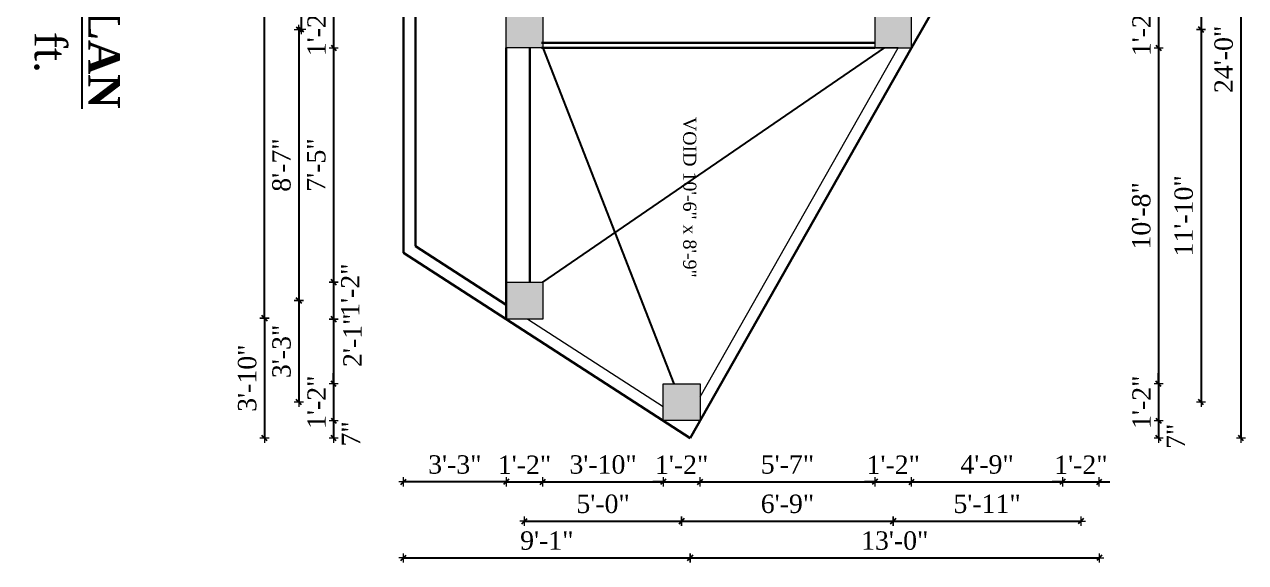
# Model space of a CAD drawing. Header units: inches. Extents: x 151827 to 346502, y -56182 to -23217.
# Drawn here: x 166377.8 to 166842.4, y -26155.6 to -25951.1 of the extents above; entities that cross this region are included whole.
import ezdxf

# ---------------------------------------------------------------- set-up
doc = ezdxf.new("R2010")
doc.units = ezdxf.units.IN
doc.header["$LTSCALE"] = 5
doc.header["$MEASUREMENT"] = 0
doc.layers.add('A-WALL', color=7, linetype='Continuous', lineweight=9)
doc.layers.add('Dimension', color=7, linetype='Continuous', lineweight=18)
doc.layers.add('dim line', color=7, linetype='Continuous', lineweight=15, true_color=0xfab2b2)
doc.layers.add('TEXT', color=6, linetype='Continuous')
doc.layers.add('WALL', color=7, linetype='Continuous')
doc.styles.add('ordinary', font='times.ttf')
doc.dimstyles.new('Copy of 96', dxfattribs={"dimtxt": 7, "dimasz": 4, "dimexe": 0.5, "dimexo": 0.5, "dimgap": 3, "dimtad": 1, "dimdec": 1, "dimzin": 11, "dimdsep": 46, "dimlunit": 4, "dimtxsty": 'ordinary', "dimblk": 'OBLIQUE', "dimcen": 0.09, "dimse1": 1, "dimse2": 1, "dimclrt": 6, "dimazin": 0, "dimtfac": 1, "dimtdec": 1, "dimtix": 1, "dimtmove": 2, "dimatfit": 3, "dimldrblk": 'leader', "dimfxl": 0.5, "dimfxlon": 1, "dimtolj": 1, "dimtzin": 0, "dimarcsym": 0})

# ---------------------------------------------------------------- blocks, each defined once
blk = doc.blocks.new('oblique')
at = {"color": 0, "lineweight": -2}
blk.add_line((0.25, 0.25), (-0.25, -0.25), dxfattribs=at)
at = {"layer": 'dim line', "lineweight": 9}
for p, q in [((-0.4375, 0), (0.4375, 0)), ((0, 0.4375), (0, -0.4375))]:
    blk.add_line(p, q, dxfattribs=at)
blk = doc.blocks.new('*D2590')
at = {"layer": 'A-WALL', "color": 0, "lineweight": -2, "ltscale": 5, "transparency": 16777216}
for p, q in [((166561.05, -26124.94), (166557.05, -26124.94)), ((166561.05, -26124.94), (166575.05, -26124.94)), ((166575.05, -26124.94), (166579.05, -26124.94))]:
    blk.add_line(p, q, dxfattribs=at)
at = {"layer": 'Defpoints', "color": 0, "ltscale": 5, "transparency": 16777216}
for p in [(166561.05, -26063.07), (166575.05, -26063.07), (166575.05, -26124.94)]:
    blk.add_point(p, dxfattribs=at)
at = {"layer": 'A-WALL', "color": 0, "lineweight": -2, "ltscale": 5, "transparency": 16777216, "xscale": 4, "yscale": 4, "zscale": 4}
blk.add_blockref('oblique', (166561.05, -26124.94), dxfattribs=at)
at = {"layer": 'A-WALL', "color": 0, "lineweight": -2, "ltscale": 5, "transparency": 16777216, "xscale": 4, "yscale": 4, "zscale": 4, "rotation": 180}
blk.add_blockref('oblique', (166575.05, -26124.94), dxfattribs=at)
at = {"layer": 'A-WALL', "color": 6, "ltscale": 5, "transparency": 16777216, "insert": (166568.05, -26118.44), "char_height": 7, "attachment_point": 5, "style": 'ordinary'}
blk.add_mtext('\\A1;1\'-2"', dxfattribs=at)
blk = doc.blocks.new('_OBLIQUE')
at = {"color": 0, "linetype": 'ByBlock'}
blk.add_line((-0.5, -0.5), (0.5, 0.5), dxfattribs=at)
blk = doc.blocks.new('leader')
at = {"layer": 'Dimension'}
for p, q in [((0, -4.33), (0, 4.33)), ((-4.42, 0), (4.42, 0))]:
    blk.add_line(p, q, dxfattribs=at)
blk = doc.blocks.new('*D2591')
at = {"layer": 'A-WALL', "color": 0, "lineweight": -2, "ltscale": 5, "transparency": 16777216}
blk.add_line((166575.05, -26124.94), (166620.83, -26124.94), dxfattribs=at)
at = {"layer": 'Defpoints', "color": 0, "ltscale": 5, "transparency": 16777216}
for p in [(166575.05, -26063.07), (166620.83, -26101.68), (166620.83, -26124.94)]:
    blk.add_point(p, dxfattribs=at)
at = {"layer": 'A-WALL', "color": 0, "lineweight": -2, "ltscale": 5, "transparency": 16777216, "xscale": 4, "yscale": 4, "zscale": 4, "rotation": 180}
blk.add_blockref('oblique', (166575.05, -26124.94), dxfattribs=at)
at = {"layer": 'A-WALL', "color": 0, "lineweight": -2, "ltscale": 5, "transparency": 16777216, "xscale": 4, "yscale": 4, "zscale": 4}
blk.add_blockref('oblique', (166620.83, -26124.94), dxfattribs=at)
at = {"layer": 'A-WALL', "color": 6, "ltscale": 5, "transparency": 16777216, "insert": (166597.94, -26118.38), "char_height": 7, "attachment_point": 5, "style": 'ordinary'}
blk.add_mtext('\\A1;3\'-10"', dxfattribs=at)
blk = doc.blocks.new('*D2592')
at = {"layer": 'A-WALL', "color": 0, "lineweight": -2, "ltscale": 5, "transparency": 16777216}
for p, q in [((166620.83, -26124.94), (166616.83, -26124.94)), ((166620.83, -26124.94), (166634.83, -26124.94)), ((166634.83, -26124.94), (166638.83, -26124.94))]:
    blk.add_line(p, q, dxfattribs=at)
at = {"layer": 'Defpoints', "color": 0, "ltscale": 5, "transparency": 16777216}
for p in [(166620.83, -26101.68), (166634.83, -26101.68), (166634.83, -26124.94)]:
    blk.add_point(p, dxfattribs=at)
at = {"layer": 'A-WALL', "color": 0, "lineweight": -2, "ltscale": 5, "transparency": 16777216, "xscale": 4, "yscale": 4, "zscale": 4}
blk.add_blockref('oblique', (166620.83, -26124.94), dxfattribs=at)
at = {"layer": 'A-WALL', "color": 0, "lineweight": -2, "ltscale": 5, "transparency": 16777216, "xscale": 4, "yscale": 4, "zscale": 4, "rotation": 180}
blk.add_blockref('oblique', (166634.83, -26124.94), dxfattribs=at)
at = {"layer": 'A-WALL', "color": 6, "ltscale": 5, "transparency": 16777216, "insert": (166627.83, -26118.44), "char_height": 7, "attachment_point": 5, "style": 'ordinary'}
blk.add_mtext('\\A1;1\'-2"', dxfattribs=at)
blk = doc.blocks.new('*D2593')
at = {"layer": 'A-WALL', "color": 0, "lineweight": -2, "ltscale": 5, "transparency": 16777216}
blk.add_line((166634.83, -26124.94), (166701.33, -26124.94), dxfattribs=at)
at = {"layer": 'Defpoints', "color": 0, "ltscale": 5, "transparency": 16777216}
for p in [(166701.33, -25960.06), (166634.83, -26101.68), (166701.33, -26124.94)]:
    blk.add_point(p, dxfattribs=at)
at = {"layer": 'A-WALL', "color": 0, "lineweight": -2, "ltscale": 5, "transparency": 16777216, "xscale": 4, "yscale": 4, "zscale": 4, "rotation": 180}
blk.add_blockref('oblique', (166634.83, -26124.94), dxfattribs=at)
at = {"layer": 'A-WALL', "color": 0, "lineweight": -2, "ltscale": 5, "transparency": 16777216, "xscale": 4, "yscale": 4, "zscale": 4}
blk.add_blockref('oblique', (166701.33, -26124.94), dxfattribs=at)
at = {"layer": 'A-WALL', "color": 6, "ltscale": 5, "transparency": 16777216, "insert": (166668.08, -26118.37), "char_height": 7, "attachment_point": 5, "style": 'ordinary'}
blk.add_mtext('\\A1;5\'-7"', dxfattribs=at)
blk = doc.blocks.new('*D2594')
at = {"layer": 'A-WALL', "color": 0, "lineweight": -2, "ltscale": 5, "transparency": 16777216}
for p, q in [((166701.33, -26124.94), (166697.33, -26124.94)), ((166701.33, -26124.94), (166715.33, -26124.94)), ((166715.33, -26124.94), (166719.33, -26124.94))]:
    blk.add_line(p, q, dxfattribs=at)
at = {"layer": 'Defpoints', "color": 0, "ltscale": 5, "transparency": 16777216}
for p in [(166701.33, -25960.06), (166715.33, -25960.06), (166715.33, -26124.94)]:
    blk.add_point(p, dxfattribs=at)
at = {"layer": 'A-WALL', "color": 0, "lineweight": -2, "ltscale": 5, "transparency": 16777216, "xscale": 4, "yscale": 4, "zscale": 4}
blk.add_blockref('oblique', (166701.33, -26124.94), dxfattribs=at)
at = {"layer": 'A-WALL', "color": 0, "lineweight": -2, "ltscale": 5, "transparency": 16777216, "xscale": 4, "yscale": 4, "zscale": 4, "rotation": 180}
blk.add_blockref('oblique', (166715.33, -26124.94), dxfattribs=at)
at = {"layer": 'A-WALL', "color": 6, "ltscale": 5, "transparency": 16777216, "insert": (166708.33, -26118.44), "char_height": 7, "attachment_point": 5, "style": 'ordinary'}
blk.add_mtext('\\A1;1\'-2"', dxfattribs=at)
blk = doc.blocks.new('*D2595')
at = {"layer": 'A-WALL', "color": 0, "lineweight": -2, "ltscale": 5, "transparency": 16777216}
blk.add_line((166715.33, -26124.94), (166772.72, -26124.94), dxfattribs=at)
at = {"layer": 'Defpoints', "color": 0, "ltscale": 5, "transparency": 16777216}
for p in [(166772.72, -25834.49), (166715.33, -25960.06), (166772.72, -26124.94)]:
    blk.add_point(p, dxfattribs=at)
at = {"layer": 'A-WALL', "color": 0, "lineweight": -2, "ltscale": 5, "transparency": 16777216, "xscale": 4, "yscale": 4, "zscale": 4, "rotation": 180}
blk.add_blockref('oblique', (166715.33, -26124.94), dxfattribs=at)
at = {"layer": 'A-WALL', "color": 0, "lineweight": -2, "ltscale": 5, "transparency": 16777216, "xscale": 4, "yscale": 4, "zscale": 4}
blk.add_blockref('oblique', (166772.72, -26124.94), dxfattribs=at)
at = {"layer": 'A-WALL', "color": 6, "ltscale": 5, "transparency": 16777216, "insert": (166744.02, -26118.37), "char_height": 7, "attachment_point": 5, "style": 'ordinary'}
blk.add_mtext('\\A1;4\'-9"', dxfattribs=at)
blk = doc.blocks.new('*D2596')
at = {"layer": 'A-WALL', "color": 0, "lineweight": -2, "ltscale": 5, "transparency": 16777216}
for p, q in [((166772.72, -26124.94), (166768.72, -26124.94)), ((166772.72, -26124.94), (166786.72, -26124.94)), ((166786.72, -26124.94), (166790.72, -26124.94))]:
    blk.add_line(p, q, dxfattribs=at)
at = {"layer": 'Defpoints', "color": 0, "ltscale": 5, "transparency": 16777216}
for p in [(166772.72, -25834.49), (166786.72, -25834.49), (166786.72, -26124.94)]:
    blk.add_point(p, dxfattribs=at)
at = {"layer": 'A-WALL', "color": 0, "lineweight": -2, "ltscale": 5, "transparency": 16777216, "xscale": 4, "yscale": 4, "zscale": 4}
blk.add_blockref('oblique', (166772.72, -26124.94), dxfattribs=at)
at = {"layer": 'A-WALL', "color": 0, "lineweight": -2, "ltscale": 5, "transparency": 16777216, "xscale": 4, "yscale": 4, "zscale": 4, "rotation": 180}
blk.add_blockref('oblique', (166786.72, -26124.94), dxfattribs=at)
at = {"layer": 'A-WALL', "color": 6, "ltscale": 5, "transparency": 16777216, "insert": (166779.72, -26118.44), "char_height": 7, "attachment_point": 5, "style": 'ordinary'}
blk.add_mtext('\\A1;1\'-2"', dxfattribs=at)
blk = doc.blocks.new('*D2597')
at = {"layer": 'A-WALL', "color": 0, "lineweight": -2, "ltscale": 5, "transparency": 16777216}
blk.add_line((166568.05, -26139.89), (166627.83, -26139.89), dxfattribs=at)
at = {"layer": 'Defpoints', "color": 0, "ltscale": 5, "transparency": 16777216}
for p in [(166568.05, -26056.07), (166627.83, -26094.68), (166627.83, -26139.89)]:
    blk.add_point(p, dxfattribs=at)
at = {"layer": 'A-WALL', "color": 0, "lineweight": -2, "ltscale": 5, "transparency": 16777216, "xscale": 4, "yscale": 4, "zscale": 4, "rotation": 180}
blk.add_blockref('oblique', (166568.05, -26139.89), dxfattribs=at)
at = {"layer": 'A-WALL', "color": 0, "lineweight": -2, "ltscale": 5, "transparency": 16777216, "xscale": 4, "yscale": 4, "zscale": 4}
blk.add_blockref('oblique', (166627.83, -26139.89), dxfattribs=at)
at = {"layer": 'A-WALL', "color": 6, "ltscale": 5, "transparency": 16777216, "insert": (166597.94, -26133.33), "char_height": 7, "attachment_point": 5, "style": 'ordinary'}
blk.add_mtext('\\A1;5\'-0"', dxfattribs=at)
blk = doc.blocks.new('*D2598')
at = {"layer": 'A-WALL', "color": 0, "lineweight": -2, "ltscale": 5, "transparency": 16777216}
blk.add_line((166627.83, -26139.89), (166708.33, -26139.89), dxfattribs=at)
at = {"layer": 'Defpoints', "color": 0, "ltscale": 5, "transparency": 16777216}
for p in [(166708.33, -25953.06), (166627.83, -26094.68), (166708.33, -26139.89)]:
    blk.add_point(p, dxfattribs=at)
at = {"layer": 'A-WALL', "color": 0, "lineweight": -2, "ltscale": 5, "transparency": 16777216, "xscale": 4, "yscale": 4, "zscale": 4, "rotation": 180}
blk.add_blockref('oblique', (166627.83, -26139.89), dxfattribs=at)
at = {"layer": 'A-WALL', "color": 0, "lineweight": -2, "ltscale": 5, "transparency": 16777216, "xscale": 4, "yscale": 4, "zscale": 4}
blk.add_blockref('oblique', (166708.33, -26139.89), dxfattribs=at)
at = {"layer": 'A-WALL', "color": 6, "ltscale": 5, "transparency": 16777216, "insert": (166668.08, -26133.32), "char_height": 7, "attachment_point": 5, "style": 'ordinary'}
blk.add_mtext('\\A1;6\'-9"', dxfattribs=at)
blk = doc.blocks.new('*D2599')
at = {"layer": 'A-WALL', "color": 0, "lineweight": -2, "ltscale": 5, "transparency": 16777216}
blk.add_line((166708.33, -26139.89), (166779.72, -26139.89), dxfattribs=at)
at = {"layer": 'Defpoints', "color": 0, "ltscale": 5, "transparency": 16777216}
for p in [(166779.72, -25827.49), (166708.33, -25953.06), (166779.72, -26139.89)]:
    blk.add_point(p, dxfattribs=at)
at = {"layer": 'A-WALL', "color": 0, "lineweight": -2, "ltscale": 5, "transparency": 16777216, "xscale": 4, "yscale": 4, "zscale": 4, "rotation": 180}
blk.add_blockref('oblique', (166708.33, -26139.89), dxfattribs=at)
at = {"layer": 'A-WALL', "color": 0, "lineweight": -2, "ltscale": 5, "transparency": 16777216, "xscale": 4, "yscale": 4, "zscale": 4}
blk.add_blockref('oblique', (166779.72, -26139.89), dxfattribs=at)
at = {"layer": 'A-WALL', "color": 6, "ltscale": 5, "transparency": 16777216, "insert": (166744.02, -26133.33), "char_height": 7, "attachment_point": 5, "style": 'ordinary'}
blk.add_mtext('\\A1;5\'-11"', dxfattribs=at)
blk = doc.blocks.new('*D2604')
at = {"layer": 'A-WALL', "color": 0, "lineweight": -2, "ltscale": 5, "transparency": 16777216}
for p, q in [((166809.27, -25946.06), (166809.27, -25942.06)), ((166809.27, -25946.06), (166809.27, -25960.06)), ((166809.27, -25960.06), (166809.27, -25964.06))]:
    blk.add_line(p, q, dxfattribs=at)
at = {"layer": 'Defpoints', "color": 0, "ltscale": 5, "transparency": 16777216}
for p in [(166715.33, -25946.06), (166715.33, -25960.06), (166809.27, -25960.06)]:
    blk.add_point(p, dxfattribs=at)
at = {"layer": 'A-WALL', "color": 0, "lineweight": -2, "ltscale": 5, "transparency": 16777216, "xscale": 4, "yscale": 4, "zscale": 4}
for p, rotation in [((166809.27, -25946.06), 270), ((166809.27, -25960.06), 90)]:
    blk.add_blockref('oblique', p, dxfattribs=dict(at, rotation=rotation))
at = {"layer": 'A-WALL', "color": 6, "ltscale": 5, "transparency": 16777216, "insert": (166802.77, -25953.06), "char_height": 7, "attachment_point": 5, "rotation": 90, "style": 'ordinary'}
blk.add_mtext('\\A1;1\'-2"', dxfattribs=at)
blk = doc.blocks.new('*D2605')
at = {"layer": 'A-WALL', "color": 0, "lineweight": -2, "ltscale": 5, "transparency": 16777216}
blk.add_line((166809.27, -25960.06), (166809.27, -26087.68), dxfattribs=at)
at = {"layer": 'Defpoints', "color": 0, "ltscale": 5, "transparency": 16777216}
for p in [(166715.33, -25960.06), (166634.83, -26087.68), (166809.27, -26087.68)]:
    blk.add_point(p, dxfattribs=at)
at = {"layer": 'A-WALL', "color": 0, "lineweight": -2, "ltscale": 5, "transparency": 16777216, "xscale": 4, "yscale": 4, "zscale": 4}
for p, rotation in [((166809.27, -25960.06), 90), ((166809.27, -26087.68), 270)]:
    blk.add_blockref('oblique', p, dxfattribs=dict(at, rotation=rotation))
at = {"layer": 'A-WALL', "color": 6, "ltscale": 5, "transparency": 16777216, "insert": (166802.71, -26023.87), "char_height": 7, "attachment_point": 5, "rotation": 90, "style": 'ordinary'}
blk.add_mtext('\\A1;10\'-8"', dxfattribs=at)
blk = doc.blocks.new('*D2606')
at = {"layer": 'A-WALL', "color": 0, "lineweight": -2, "ltscale": 5, "transparency": 16777216}
for p, q in [((166809.27, -26087.68), (166809.27, -26083.68)), ((166809.27, -26087.68), (166809.27, -26101.68)), ((166809.27, -26101.68), (166809.27, -26105.68))]:
    blk.add_line(p, q, dxfattribs=at)
at = {"layer": 'Defpoints', "color": 0, "ltscale": 5, "transparency": 16777216}
for p in [(166634.83, -26087.68), (166634.83, -26101.68), (166809.27, -26101.68)]:
    blk.add_point(p, dxfattribs=at)
at = {"layer": 'A-WALL', "color": 0, "lineweight": -2, "ltscale": 5, "transparency": 16777216, "xscale": 4, "yscale": 4, "zscale": 4}
for p, rotation in [((166809.27, -26087.68), 270), ((166809.27, -26101.68), 90)]:
    blk.add_blockref('oblique', p, dxfattribs=dict(at, rotation=rotation))
at = {"layer": 'A-WALL', "color": 6, "ltscale": 5, "transparency": 16777216, "insert": (166802.77, -26094.68), "char_height": 7, "attachment_point": 5, "rotation": 90, "style": 'ordinary'}
blk.add_mtext('\\A1;1\'-2"', dxfattribs=at)
blk = doc.blocks.new('*D2607')
at = {"layer": 'A-WALL', "color": 0, "lineweight": -2, "ltscale": 5, "transparency": 16777216}
blk.add_line((166809.27, -26101.68), (166809.27, -26108.31), dxfattribs=at)
at = {"layer": 'Defpoints', "color": 0, "ltscale": 5, "transparency": 16777216}
for p in [(166634.83, -26101.68), (166631.06, -26108.31), (166809.27, -26108.31)]:
    blk.add_point(p, dxfattribs=at)
at = {"layer": 'A-WALL', "color": 0, "lineweight": -2, "ltscale": 5, "transparency": 16777216, "xscale": 4, "yscale": 4, "zscale": 4}
for p, rotation in [((166809.27, -26101.68), 90), ((166809.27, -26108.31), 270)]:
    blk.add_blockref('oblique', p, dxfattribs=dict(at, rotation=rotation))
at = {"layer": 'A-WALL', "color": 6, "ltscale": 5, "transparency": 16777216, "insert": (166815.85, -26107.64), "char_height": 7, "attachment_point": 5, "rotation": 90, "style": 'ordinary'}
blk.add_mtext('\\A1;7"', dxfattribs=at)
blk = doc.blocks.new('*D2609')
at = {"layer": 'A-WALL', "color": 0, "lineweight": -2, "ltscale": 5, "transparency": 16777216}
blk.add_line((166825.4, -25827.49), (166825.4, -25953.06), dxfattribs=at)
at = {"layer": 'Defpoints', "color": 0, "ltscale": 5, "transparency": 16777216}
for p in [(166708.33, -25827.49), (166708.33, -25953.06), (166825.4, -25953.06)]:
    blk.add_point(p, dxfattribs=at)
at = {"layer": 'A-WALL', "color": 0, "lineweight": -2, "ltscale": 5, "transparency": 16777216, "xscale": 4, "yscale": 4, "zscale": 4}
for p, rotation in [((166825.4, -25827.49), 90), ((166825.4, -25953.06), 270)]:
    blk.add_blockref('oblique', p, dxfattribs=dict(at, rotation=rotation))
at = {"layer": 'A-WALL', "color": 6, "ltscale": 5, "transparency": 16777216, "insert": (166818.84, -25890.28), "char_height": 7, "attachment_point": 5, "rotation": 90, "style": 'ordinary'}
blk.add_mtext('\\A1;10\'-6"', dxfattribs=at)
blk = doc.blocks.new('*D2610')
at = {"layer": 'A-WALL', "color": 0, "lineweight": -2, "ltscale": 5, "transparency": 16777216}
blk.add_line((166825.4, -25953.06), (166825.4, -26094.68), dxfattribs=at)
at = {"layer": 'Defpoints', "color": 0, "ltscale": 5, "transparency": 16777216}
for p in [(166708.33, -25953.06), (166627.83, -26094.68), (166825.4, -26094.68)]:
    blk.add_point(p, dxfattribs=at)
at = {"layer": 'A-WALL', "color": 0, "lineweight": -2, "ltscale": 5, "transparency": 16777216, "xscale": 4, "yscale": 4, "zscale": 4}
for p, rotation in [((166825.4, -25953.06), 90), ((166825.4, -26094.68), 270)]:
    blk.add_blockref('oblique', p, dxfattribs=dict(at, rotation=rotation))
at = {"layer": 'A-WALL', "color": 6, "ltscale": 5, "transparency": 16777216, "insert": (166818.84, -26023.87), "char_height": 7, "attachment_point": 5, "rotation": 90, "style": 'ordinary'}
blk.add_mtext('\\A1;11\'-10"', dxfattribs=at)
blk = doc.blocks.new('*D2612')
at = {"layer": 'A-WALL', "color": 0, "lineweight": -2, "ltscale": 5, "transparency": 16777216}
blk.add_line((166840.6, -25820.49), (166840.6, -26108.31), dxfattribs=at)
at = {"layer": 'Defpoints', "color": 0, "ltscale": 5, "transparency": 16777216}
for p in [(166786.72, -25820.49), (166631.06, -26108.31), (166840.6, -26108.31)]:
    blk.add_point(p, dxfattribs=at)
at = {"layer": 'A-WALL', "color": 0, "lineweight": -2, "ltscale": 5, "transparency": 16777216, "xscale": 4, "yscale": 4, "zscale": 4}
for p, rotation in [((166840.6, -25820.49), 90), ((166840.6, -26108.31), 270)]:
    blk.add_blockref('oblique', p, dxfattribs=dict(at, rotation=rotation))
at = {"layer": 'A-WALL', "color": 6, "ltscale": 5, "transparency": 16777216, "insert": (166834.04, -25964.4), "char_height": 7, "attachment_point": 5, "rotation": 90, "style": 'ordinary'}
blk.add_mtext('\\A1;24\'-0"', dxfattribs=at)
blk = doc.blocks.new('*D2613')
at = {"layer": 'A-WALL', "color": 0, "lineweight": -2, "ltscale": 5, "transparency": 16777216}
blk.add_line((166522.05, -26153.85), (166631.06, -26153.85), dxfattribs=at)
at = {"layer": 'Defpoints', "color": 0, "ltscale": 5, "transparency": 16777216}
for p in [(166522.05, -26037.87), (166631.06, -26108.31), (166631.06, -26153.85)]:
    blk.add_point(p, dxfattribs=at)
at = {"layer": 'A-WALL', "color": 0, "lineweight": -2, "ltscale": 5, "transparency": 16777216, "xscale": 4, "yscale": 4, "zscale": 4, "rotation": 180}
blk.add_blockref('oblique', (166522.05, -26153.85), dxfattribs=at)
at = {"layer": 'A-WALL', "color": 0, "lineweight": -2, "ltscale": 5, "transparency": 16777216, "xscale": 4, "yscale": 4, "zscale": 4}
blk.add_blockref('oblique', (166631.06, -26153.85), dxfattribs=at)
at = {"layer": 'A-WALL', "color": 6, "ltscale": 5, "transparency": 16777216, "insert": (166576.55, -26147.28), "char_height": 7, "attachment_point": 5, "style": 'ordinary'}
blk.add_mtext('\\A1;9\'-1"', dxfattribs=at)
blk = doc.blocks.new('*D2614')
at = {"layer": 'A-WALL', "color": 0, "lineweight": -2, "ltscale": 5, "transparency": 16777216}
blk.add_line((166631.06, -26153.85), (166786.72, -26153.85), dxfattribs=at)
at = {"layer": 'Defpoints', "color": 0, "ltscale": 5, "transparency": 16777216}
for p in [(166786.72, -25834.49), (166631.06, -26108.31), (166786.72, -26153.85)]:
    blk.add_point(p, dxfattribs=at)
at = {"layer": 'A-WALL', "color": 0, "lineweight": -2, "ltscale": 5, "transparency": 16777216, "xscale": 4, "yscale": 4, "zscale": 4, "rotation": 180}
blk.add_blockref('oblique', (166631.06, -26153.85), dxfattribs=at)
at = {"layer": 'A-WALL', "color": 0, "lineweight": -2, "ltscale": 5, "transparency": 16777216, "xscale": 4, "yscale": 4, "zscale": 4}
blk.add_blockref('oblique', (166786.72, -26153.85), dxfattribs=at)
at = {"layer": 'A-WALL', "color": 6, "ltscale": 5, "transparency": 16777216, "insert": (166708.89, -26147.29), "char_height": 7, "attachment_point": 5, "style": 'ordinary'}
blk.add_mtext('\\A1;13\'-0"', dxfattribs=at)
blk = doc.blocks.new('*D2619')
at = {"layer": 'A-WALL', "color": 0, "lineweight": -2, "ltscale": 5, "transparency": 16777216}
for p, q in [((166495.44, -25946.06), (166495.44, -25942.06)), ((166495.44, -25946.06), (166495.44, -25960.06)), ((166495.44, -25960.06), (166495.44, -25964.06))]:
    blk.add_line(p, q, dxfattribs=at)
at = {"layer": 'Defpoints', "color": 0, "ltscale": 5, "transparency": 16777216}
for p in [(166561.05, -25946.06), (166495.44, -25960.06), (166561.05, -25960.06)]:
    blk.add_point(p, dxfattribs=at)
at = {"layer": 'A-WALL', "color": 0, "lineweight": -2, "ltscale": 5, "transparency": 16777216, "xscale": 4, "yscale": 4, "zscale": 4}
for p, rotation in [((166495.44, -25946.06), 270), ((166495.44, -25960.06), 90)]:
    blk.add_blockref('oblique', p, dxfattribs=dict(at, rotation=rotation))
at = {"layer": 'A-WALL', "color": 6, "ltscale": 5, "transparency": 16777216, "insert": (166488.94, -25953.06), "char_height": 7, "attachment_point": 5, "rotation": 90, "style": 'ordinary'}
blk.add_mtext('\\A1;1\'-2"', dxfattribs=at)
blk = doc.blocks.new('*D2620')
at = {"layer": 'A-WALL', "color": 0, "lineweight": -2, "ltscale": 5, "transparency": 16777216}
blk.add_line((166495.44, -25960.06), (166495.44, -26049.07), dxfattribs=at)
at = {"layer": 'Defpoints', "color": 0, "ltscale": 5, "transparency": 16777216}
for p in [(166561.05, -25960.06), (166495.44, -26049.07), (166561.05, -26049.07)]:
    blk.add_point(p, dxfattribs=at)
at = {"layer": 'A-WALL', "color": 0, "lineweight": -2, "ltscale": 5, "transparency": 16777216, "xscale": 4, "yscale": 4, "zscale": 4}
for p, rotation in [((166495.44, -25960.06), 90), ((166495.44, -26049.07), 270)]:
    blk.add_blockref('oblique', p, dxfattribs=dict(at, rotation=rotation))
at = {"layer": 'A-WALL', "color": 6, "ltscale": 5, "transparency": 16777216, "insert": (166488.87, -26004.56), "char_height": 7, "attachment_point": 5, "rotation": 90, "style": 'ordinary'}
blk.add_mtext('\\A1;7\'-5"', dxfattribs=at)
blk = doc.blocks.new('*D2621')
at = {"layer": 'A-WALL', "color": 0, "lineweight": -2, "ltscale": 5, "transparency": 16777216}
blk.add_line((166495.44, -26049.07), (166495.44, -26063.07), dxfattribs=at)
at = {"layer": 'Defpoints', "color": 0, "ltscale": 5, "transparency": 16777216}
for p in [(166561.05, -26049.07), (166495.44, -26063.07), (166561.05, -26063.07)]:
    blk.add_point(p, dxfattribs=at)
at = {"layer": 'A-WALL', "color": 0, "lineweight": -2, "ltscale": 5, "transparency": 16777216, "xscale": 4, "yscale": 4, "zscale": 4}
for p, rotation in [((166495.44, -26049.07), 90), ((166495.44, -26063.07), 270)]:
    blk.add_blockref('oblique', p, dxfattribs=dict(at, rotation=rotation))
at = {"layer": 'A-WALL', "color": 6, "ltscale": 5, "transparency": 16777216, "insert": (166501.76, -26052.1), "char_height": 7, "attachment_point": 5, "rotation": 90, "style": 'ordinary'}
blk.add_mtext('\\A1;1\'-2"', dxfattribs=at)
blk = doc.blocks.new('*D2622')
at = {"layer": 'A-WALL', "color": 0, "lineweight": -2, "ltscale": 5, "transparency": 16777216}
blk.add_line((166495.44, -26063.07), (166495.44, -26087.68), dxfattribs=at)
at = {"layer": 'Defpoints', "color": 0, "ltscale": 5, "transparency": 16777216}
for p in [(166561.05, -26063.07), (166495.44, -26087.68), (166620.83, -26087.68)]:
    blk.add_point(p, dxfattribs=at)
at = {"layer": 'A-WALL', "color": 0, "lineweight": -2, "ltscale": 5, "transparency": 16777216, "xscale": 4, "yscale": 4, "zscale": 4}
for p, rotation in [((166495.44, -26063.07), 90), ((166495.44, -26087.68), 270)]:
    blk.add_blockref('oblique', p, dxfattribs=dict(at, rotation=rotation))
at = {"layer": 'A-WALL', "color": 6, "ltscale": 5, "transparency": 16777216, "insert": (166502.59, -26071.14), "char_height": 7, "attachment_point": 5, "rotation": 90, "style": 'ordinary'}
blk.add_mtext('\\A1;2\'-1"', dxfattribs=at)
blk = doc.blocks.new('*D2623')
at = {"layer": 'A-WALL', "color": 0, "lineweight": -2, "ltscale": 5, "transparency": 16777216}
for p, q in [((166495.44, -26087.68), (166495.44, -26083.68)), ((166495.44, -26087.68), (166495.44, -26101.68)), ((166495.44, -26101.68), (166495.44, -26105.68))]:
    blk.add_line(p, q, dxfattribs=at)
at = {"layer": 'Defpoints', "color": 0, "ltscale": 5, "transparency": 16777216}
for p in [(166620.83, -26087.68), (166495.44, -26101.68), (166620.83, -26101.68)]:
    blk.add_point(p, dxfattribs=at)
at = {"layer": 'A-WALL', "color": 0, "lineweight": -2, "ltscale": 5, "transparency": 16777216, "xscale": 4, "yscale": 4, "zscale": 4}
for p, rotation in [((166495.44, -26087.68), 270), ((166495.44, -26101.68), 90)]:
    blk.add_blockref('oblique', p, dxfattribs=dict(at, rotation=rotation))
at = {"layer": 'A-WALL', "color": 6, "ltscale": 5, "transparency": 16777216, "insert": (166488.94, -26094.68), "char_height": 7, "attachment_point": 5, "rotation": 90, "style": 'ordinary'}
blk.add_mtext('\\A1;1\'-2"', dxfattribs=at)
blk = doc.blocks.new('*D2624')
at = {"layer": 'A-WALL', "color": 0, "lineweight": -2, "ltscale": 5, "transparency": 16777216}
blk.add_line((166495.44, -26101.68), (166495.44, -26108.31), dxfattribs=at)
at = {"layer": 'Defpoints', "color": 0, "ltscale": 5, "transparency": 16777216}
for p in [(166620.83, -26101.68), (166495.44, -26108.31), (166631.06, -26108.31)]:
    blk.add_point(p, dxfattribs=at)
at = {"layer": 'A-WALL', "color": 0, "lineweight": -2, "ltscale": 5, "transparency": 16777216, "xscale": 4, "yscale": 4, "zscale": 4}
for p, rotation in [((166495.44, -26101.68), 90), ((166495.44, -26108.31), 270)]:
    blk.add_blockref('oblique', p, dxfattribs=dict(at, rotation=rotation))
at = {"layer": 'A-WALL', "color": 6, "ltscale": 5, "transparency": 16777216, "insert": (166502.05, -26106.72), "char_height": 7, "attachment_point": 5, "rotation": 90, "style": 'ordinary'}
blk.add_mtext('\\A1;7"', dxfattribs=at)
blk = doc.blocks.new('*D2626')
at = {"layer": 'A-WALL', "color": 0, "lineweight": -2, "ltscale": 5, "transparency": 16777216}
blk.add_line((166482.2, -25953.06), (166482.2, -26056.07), dxfattribs=at)
at = {"layer": 'Defpoints', "color": 0, "ltscale": 5, "transparency": 16777216}
for p in [(166568.05, -25953.06), (166482.2, -26056.07), (166568.05, -26056.07)]:
    blk.add_point(p, dxfattribs=at)
at = {"layer": 'A-WALL', "color": 0, "lineweight": -2, "ltscale": 5, "transparency": 16777216, "xscale": 4, "yscale": 4, "zscale": 4}
for p, rotation in [((166482.2, -25953.06), 90), ((166482.2, -26056.07), 270)]:
    blk.add_blockref('oblique', p, dxfattribs=dict(at, rotation=rotation))
at = {"layer": 'A-WALL', "color": 6, "ltscale": 5, "transparency": 16777216, "insert": (166475.63, -26004.56), "char_height": 7, "attachment_point": 5, "rotation": 90, "style": 'ordinary'}
blk.add_mtext('\\A1;8\'-7"', dxfattribs=at)
blk = doc.blocks.new('*D2627')
at = {"layer": 'A-WALL', "color": 0, "lineweight": -2, "ltscale": 5, "transparency": 16777216}
blk.add_line((166483.13, -25827.49), (166483.13, -25953.06), dxfattribs=at)
at = {"layer": 'Defpoints', "color": 0, "ltscale": 5, "transparency": 16777216}
for p in [(166568.05, -25827.49), (166483.13, -25953.06), (166568.05, -25953.06)]:
    blk.add_point(p, dxfattribs=at)
at = {"layer": 'A-WALL', "color": 0, "lineweight": -2, "ltscale": 5, "transparency": 16777216, "xscale": 4, "yscale": 4, "zscale": 4}
for p, rotation in [((166483.13, -25827.49), 90), ((166483.13, -25953.06), 270)]:
    blk.add_blockref('oblique', p, dxfattribs=dict(at, rotation=rotation))
at = {"layer": 'A-WALL', "color": 6, "ltscale": 5, "transparency": 16777216, "insert": (166476.57, -25890.28), "char_height": 7, "attachment_point": 5, "rotation": 90, "style": 'ordinary'}
blk.add_mtext('\\A1;10\'-6"', dxfattribs=at)
blk = doc.blocks.new('*D2628')
at = {"layer": 'A-WALL', "color": 0, "lineweight": -2, "ltscale": 5, "transparency": 16777216}
blk.add_line((166482.2, -26056.07), (166482.2, -26094.68), dxfattribs=at)
at = {"layer": 'Defpoints', "color": 0, "ltscale": 5, "transparency": 16777216}
for p in [(166568.05, -26056.07), (166482.2, -26094.68), (166627.83, -26094.68)]:
    blk.add_point(p, dxfattribs=at)
at = {"layer": 'A-WALL', "color": 0, "lineweight": -2, "ltscale": 5, "transparency": 16777216, "xscale": 4, "yscale": 4, "zscale": 4}
for p, rotation in [((166482.2, -26056.07), 90), ((166482.2, -26094.68), 270)]:
    blk.add_blockref('oblique', p, dxfattribs=dict(at, rotation=rotation))
at = {"layer": 'A-WALL', "color": 6, "ltscale": 5, "transparency": 16777216, "insert": (166475.64, -26075.37), "char_height": 7, "attachment_point": 5, "rotation": 90, "style": 'ordinary'}
blk.add_mtext('\\A1;3\'-3"', dxfattribs=at)
blk = doc.blocks.new('*D2629')
at = {"layer": 'A-WALL', "color": 0, "lineweight": -2, "ltscale": 5, "transparency": 16777216}
blk.add_line((166469.14, -26062.75), (166469.14, -25695.95), dxfattribs=at)
at = {"layer": 'Defpoints', "color": 0, "ltscale": 5, "transparency": 16777216}
for p in [(166469.14, -25695.95), (166561.05, -25695.95), (166561.05, -26062.75)]:
    blk.add_point(p, dxfattribs=at)
at = {"layer": 'A-WALL', "color": 0, "lineweight": -2, "ltscale": 5, "transparency": 16777216, "xscale": 4, "yscale": 4, "zscale": 4}
for p, rotation in [((166469.14, -25695.95), 90), ((166469.14, -26062.75), 270)]:
    blk.add_blockref('oblique', p, dxfattribs=dict(at, rotation=rotation))
at = {"layer": 'A-WALL', "color": 6, "ltscale": 5, "transparency": 16777216, "insert": (166462.57, -25879.35), "char_height": 7, "attachment_point": 5, "rotation": 90, "style": 'ordinary'}
blk.add_mtext('\\A1;30\'-7"', dxfattribs=at)
blk = doc.blocks.new('*D2630')
at = {"layer": 'A-WALL', "color": 0, "lineweight": -2, "ltscale": 5, "transparency": 16777216}
blk.add_line((166469.14, -26062.75), (166469.14, -26108.31), dxfattribs=at)
at = {"layer": 'Defpoints', "color": 0, "ltscale": 5, "transparency": 16777216}
for p in [(166561.05, -26062.75), (166469.14, -26108.31), (166631.06, -26108.31)]:
    blk.add_point(p, dxfattribs=at)
at = {"layer": 'A-WALL', "color": 0, "lineweight": -2, "ltscale": 5, "transparency": 16777216, "xscale": 4, "yscale": 4, "zscale": 4}
for p, rotation in [((166469.14, -26062.75), 90), ((166469.14, -26108.31), 270)]:
    blk.add_blockref('oblique', p, dxfattribs=dict(at, rotation=rotation))
at = {"layer": 'A-WALL', "color": 6, "ltscale": 5, "transparency": 16777216, "insert": (166462.58, -26085.53), "char_height": 7, "attachment_point": 5, "rotation": 90, "style": 'ordinary'}
blk.add_mtext('\\A1;3\'-10"', dxfattribs=at)
blk = doc.blocks.new('*D2688')
at = {"layer": 'A-WALL', "color": 0, "lineweight": -2, "ltscale": 5, "transparency": 16777216}
blk.add_line((166561.05, -26124.94), (166522.05, -26124.94), dxfattribs=at)
at = {"layer": 'Defpoints', "color": 0, "ltscale": 5, "transparency": 16777216}
for p in [(166522.05, -26037.87), (166561.05, -26063.07), (166522.05, -26124.94)]:
    blk.add_point(p, dxfattribs=at)
at = {"layer": 'A-WALL', "color": 0, "lineweight": -2, "ltscale": 5, "transparency": 16777216, "xscale": 4, "yscale": 4, "zscale": 4, "rotation": 180}
blk.add_blockref('oblique', (166522.05, -26124.94), dxfattribs=at)
at = {"layer": 'A-WALL', "color": 0, "lineweight": -2, "ltscale": 5, "transparency": 16777216, "xscale": 4, "yscale": 4, "zscale": 4}
blk.add_blockref('oblique', (166561.05, -26124.94), dxfattribs=at)
at = {"layer": 'A-WALL', "color": 6, "ltscale": 5, "transparency": 16777216, "insert": (166541.55, -26118.38), "char_height": 7, "attachment_point": 5, "style": 'ordinary'}
blk.add_mtext('\\A1;3\'-3"', dxfattribs=at)

msp = doc.modelspace()

# ---------------------------------------------------------------- hatches: boundary and pattern name
at = {"layer": 'WALL', "linetype": 'ByBlock', "ltscale": 5, "true_color": 0xf8991e}
h = msp.add_hatch(color=30, dxfattribs=at)
h.dxf.hatch_style = 1
h.paths.add_polyline_path([(166575.05, -25946.06), (166561.05, -25946.06), (166561.05, -25960.06), (166575.05, -25960.06)])
h = msp.add_hatch(color=30, dxfattribs=at)
h.dxf.hatch_style = 1
h.paths.add_polyline_path([(166701.33, -25960.06), (166715.33, -25960.06), (166715.33, -25946.06), (166701.33, -25946.06)])
h = msp.add_hatch(color=30, dxfattribs=at)
h.dxf.hatch_style = 1
h.paths.add_polyline_path([(166575.05, -26049.07), (166561.05, -26049.07), (166561.05, -26063.07), (166575.05, -26063.07)])
h = msp.add_hatch(color=30, dxfattribs=at)
h.dxf.hatch_style = 1
h.paths.add_polyline_path([(166634.83, -26087.68), (166620.83, -26087.68), (166620.83, -26101.68), (166634.83, -26101.68)])

# ---------------------------------------------------------------- linework, layer by layer
at = {"layer": 'A-WALL', "lineweight": 30}
for p, q in [((166786.72, -25834.49, -72.71), (166715.33, -25960.06, -72.71)), ((166522.05, -26037.87, -72.71), (166522.05, -25867.49, -72.71)), ((166526.55, -26035.42, -72.71), (166526.55, -25871.99, -72.71)), ((166701.33, -25958.06, -72.71), (166574.55, -25958.06, -72.71)), ((166561.05, -26063.07, -72.71), (166561.05, -25960.06, -72.71)), ((166570.05, -26049.07, -72.71), (166570.05, -25960.06, -72.71)), ((166701.33, -25960.06, -72.71), (166574.55, -25960.06, -72.71)), ((166715.33, -25960.06, -72.71), (166631.06, -26108.31, -72.71)), ((166561.05, -26057.71, -72.71), (166526.55, -26035.42, -72.71)), ((166561.05, -26063.07, -72.71), (166522.05, -26037.87, -72.71)), ((166631.06, -26108.31, -72.71), (166561.05, -26063.07, -72.71))]:
    msp.add_line(p, q, dxfattribs=at)
at = {"layer": 'A-WALL', "ltscale": 5, "elevation": -72.71}
for points in [[(166575.05, -25946.06), (166575.05, -25960.06), (166561.05, -25960.06), (166561.05, -25946.06)], [(166701.33, -25946.06), (166701.33, -25960.06), (166715.33, -25960.06), (166715.33, -25946.06)], [(166575.05, -26049.07), (166575.05, -26063.07), (166561.05, -26063.07), (166561.05, -26049.07)], [(166634.83, -26087.68), (166634.83, -26101.68), (166620.83, -26101.68), (166620.83, -26087.68)]]:
    msp.add_lwpolyline(points, close=True, dxfattribs=at)
msp.add_lwpolyline([(166570.05, -25960.06), (166570.05, -25960.06), (166570.05, -26049.07), (166575.05, -26049.07), (166575.05, -26063.07), (166569.34, -26063.07), (166620.83, -26096.34), (166620.83, -26087.68), (166634.83, -26087.68), (166634.83, -26092.57), (166710.16, -25960.06), (166701.33, -25960.06)], dxfattribs=at)
at = {"layer": 'WALL', "color": 30, "linetype": 'ByBlock', "ltscale": 5, "true_color": 0xf8991e}
for p, q in [((166575.05, -26049.07, -72.71), (166704.98, -25960.06, -72.71)), ((166575.05, -25960.06, -72.71), (166624.88, -26087.68, -72.71))]:
    msp.add_line(p, q, dxfattribs=at)

# ---------------------------------------------------------------- texts
at = {"layer": 'TEXT', "style": 'ordinary'}
msp.add_text('VOID 10\'-6" x 8\'-9"', height=5, rotation=270, dxfattribs=at).set_placement((166628.43, -25986.24, -72.71))
at = {"layer": 'TEXT', "char_height": 12, "width": 219.8151, "attachment_point": 8, "rotation": 270, "style": 'ordinary'}
for s, insert in [('{\\fTimes New Roman|b1|i0|c0|p18;\\LTHIRD FLOOR PLAN}', (166401.93, -25892.01, -72.71)), ('AREA = 319.56 sq. ft.', (166377.81, -25887.7, -72.71))]:
    msp.add_mtext(s, dxfattribs=dict(at, insert=insert))

# ---------------------------------------------------------------- dimensions: what is measured, and where the dimension line sits
at = {"layer": 'A-WALL', "ltscale": 5}
for base, p1, p2, picture, middle in [((166469.14, -25695.95, -72.71), (166561.05, -26062.75, -72.71), (166561.05, -25695.95, -72.71), '*D2629', (166462.57, -25879.35, -72.71)), ((166840.6, -26108.31, -72.71), (166786.72, -25820.49, -72.71), (166631.06, -26108.31, -72.71), '*D2612', (166834.04, -25964.4, -72.71)), ((166483.13, -25953.06, -72.71), (166568.05, -25827.49, -72.71), (166568.05, -25953.06, -72.71), '*D2627', (166476.57, -25890.28, -72.71)), ((166825.4, -25953.06, -72.71), (166708.33, -25827.49, -72.71), (166708.33, -25953.06, -72.71), '*D2609', (166818.84, -25890.28, -72.71)), ((166495.44, -25960.06, -72.71), (166561.05, -25946.06, -72.71), (166561.05, -25960.06, -72.71), '*D2619', (166488.94, -25953.06, -72.71)), ((166809.27, -25960.06, -72.71), (166715.33, -25946.06, -72.71), (166715.33, -25960.06, -72.71), '*D2604', (166802.77, -25953.06, -72.71)), ((166482.2, -26056.07, -72.71), (166568.05, -25953.06, -72.71), (166568.05, -26056.07, -72.71), '*D2626', (166475.63, -26004.56, -72.71)), ((166825.4, -26094.68, -72.71), (166708.33, -25953.06, -72.71), (166627.83, -26094.68, -72.71), '*D2610', (166818.84, -26023.87, -72.71)), ((166495.44, -26049.07, -72.71), (166561.05, -25960.06, -72.71), (166561.05, -26049.07, -72.71), '*D2620', (166488.87, -26004.56, -72.71)), ((166809.27, -26087.68, -72.71), (166715.33, -25960.06, -72.71), (166634.83, -26087.68, -72.71), '*D2605', (166802.71, -26023.87, -72.71)), ((166482.2, -26094.68, -72.71), (166568.05, -26056.07, -72.71), (166627.83, -26094.68, -72.71), '*D2628', (166475.64, -26075.37, -72.71)), ((166469.14, -26108.31, -72.71), (166561.05, -26062.75, -72.71), (166631.06, -26108.31, -72.71), '*D2630', (166462.58, -26085.53, -72.71)), ((166495.44, -26101.68, -72.71), (166620.83, -26087.68, -72.71), (166620.83, -26101.68, -72.71), '*D2623', (166488.94, -26094.68, -72.71)), ((166809.27, -26101.68, -72.71), (166634.83, -26087.68, -72.71), (166634.83, -26101.68, -72.71), '*D2606', (166802.77, -26094.68, -72.71))]:
    dim = msp.add_linear_dim(base=base, p1=p1, p2=p2, angle=270, dimstyle='Copy of 96', override={"dimdec": 0, "dimblk": 'oblique', "dimtdec": 0, "dimarcsym": 1}, dxfattribs=at)
    dim.commit()
    dim.dimension.update_dxf_attribs({"geometry": picture, "text_midpoint": middle})
for base, p1, p2, picture, middle in [((166779.72, -26139.89, -72.71), (166708.33, -25953.06, -72.71), (166779.72, -25827.49, -72.71), '*D2599', (166744.02, -26133.33, -72.71)), ((166786.72, -26153.85, -72.71), (166631.06, -26108.31, -72.71), (166786.72, -25834.49, -72.71), '*D2614', (166708.89, -26147.29, -72.71)), ((166772.72, -26124.94, -72.71), (166715.33, -25960.06, -72.71), (166772.72, -25834.49, -72.71), '*D2595', (166744.02, -26118.37, -72.71)), ((166786.72, -26124.94, -72.71), (166772.72, -25834.49, -72.71), (166786.72, -25834.49, -72.71), '*D2596', (166779.72, -26118.44, -72.71)), ((166708.3323, -26139.8941, -72.7113), (166627.8251, -26094.6764, -72.7113), (166708.3323, -25953.0603, -72.7113), '*D2598', (166668.0787, -26133.3234, -72.7113)), ((166701.3323, -26124.9361, -72.7113), (166634.8251, -26101.6764, -72.7113), (166701.3323, -25960.0603, -72.7113), '*D2593', (166668.0787, -26118.3654, -72.7113)), ((166715.33, -26124.94, -72.71), (166701.33, -25960.06, -72.71), (166715.33, -25960.06, -72.71), '*D2594', (166708.33, -26118.44, -72.71)), ((166631.06, -26153.85, -72.71), (166522.05, -26037.87, -72.71), (166631.06, -26108.31, -72.71), '*D2613', (166576.55, -26147.28, -72.71)), ((166522.05, -26124.94, -72.71), (166561.05, -26063.07, -72.71), (166522.05, -26037.87, -72.71), '*D2688', (166541.55, -26118.38, -72.71)), ((166627.83, -26139.89, -72.71), (166568.05, -26056.07, -72.71), (166627.83, -26094.68, -72.71), '*D2597', (166597.94, -26133.33, -72.71)), ((166575.05, -26124.94, -72.71), (166561.05, -26063.07, -72.71), (166575.05, -26063.07, -72.71), '*D2590', (166568.05, -26118.44, -72.71)), ((166620.83, -26124.94, -72.71), (166575.05, -26063.07, -72.71), (166620.83, -26101.68, -72.71), '*D2591', (166597.94, -26118.38, -72.71)), ((166634.83, -26124.94, -72.71), (166620.83, -26101.68, -72.71), (166634.83, -26101.68, -72.71), '*D2592', (166627.83, -26118.44, -72.71))]:
    dim = msp.add_linear_dim(base=base, p1=p1, p2=p2, dimstyle='Copy of 96', override={"dimdec": 0, "dimblk": 'oblique', "dimtdec": 0, "dimarcsym": 1}, dxfattribs=at)
    dim.commit()
    dim.dimension.update_dxf_attribs({"geometry": picture, "text_midpoint": middle})
for base, p1, p2, picture, middle in [((166495.44, -26063.07, -72.71), (166561.05, -26049.07, -72.71), (166561.05, -26063.07, -72.71), '*D2621', (166501.76, -26052.1, -72.71)), ((166495.44, -26087.68, -72.71), (166561.05, -26063.07, -72.71), (166620.83, -26087.68, -72.71), '*D2622', (166502.59, -26071.14, -72.71)), ((166495.44, -26108.31, -72.71), (166620.83, -26101.68, -72.71), (166631.06, -26108.31, -72.71), '*D2624', (166502.05, -26106.72, -72.71)), ((166809.27, -26108.31, -72.71), (166634.83, -26101.68, -72.71), (166631.06, -26108.31, -72.71), '*D2607', (166815.85, -26107.64, -72.71))]:
    dim = msp.add_linear_dim(base=base, p1=p1, p2=p2, angle=270, dimstyle='Copy of 96', override={"dimdec": 0, "dimblk": 'oblique', "dimtdec": 0, "dimarcsym": 1}, dxfattribs=at)
    dim.commit()
    dim.dimension.update_dxf_attribs({"geometry": picture, "text_midpoint": middle, "dimtype": 160})

doc.saveas('drawing.dxf')
